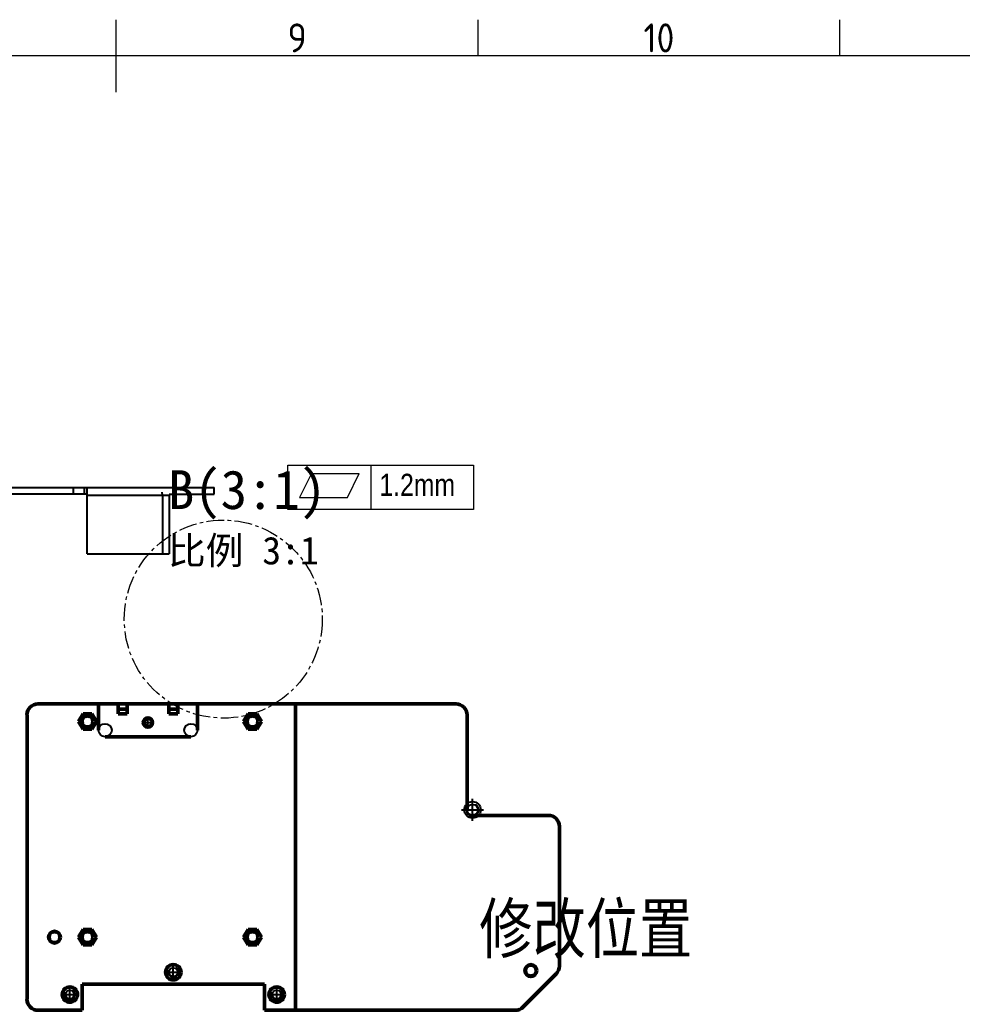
# Model space of a CAD drawing. Header units: metres. Extents: x 27606 to 28706, y -2150 to -1373.
# Drawn here: x 28139.1 to 28309.4, y -1571.6 to -1392.6 of the extents above; entities that cross this region are included whole.
import ezdxf
from ezdxf.enums import TextEntityAlignment as Align

# ---------------------------------------------------------------- set-up
doc = ezdxf.new("R2010")
doc.units = ezdxf.units.M
doc.linetypes.add('CENTER', pattern=[5.08, 3.175, -0.635, 0.635, -0.635])
for name, color, linetype, lineweight in [('CENTER', 1, 'CENTER', 18), ('DIM', 2, 'CONTINUOUS', 18), ('HOLE', 7, 'CONTINUOUS', 50), ('OUTLINE', 7, 'CONTINUOUS', 50), ('TEXT', 7, 'CONTINUOUS', 13)]:
    doc.layers.add(name, color=color, linetype=linetype, lineweight=lineweight)
doc.layers.add('图框', color=7, linetype='Continuous')
doc.layers.add('注释', color=5, linetype='Continuous')
doc.styles.add('ISO Proportional', font='isocp.shx')
doc.styles.add('SimSun', font='simsun.ttc')
doc.styles.add('字母和汉字', font='arial.ttf', dxfattribs={"width": 0.8})

msp = doc.modelspace()

# ---------------------------------------------------------------- linework, layer by layer
at = {"color": 7, "linetype": 'Continuous'}
for p, q in [((27874.42, -1477.11), (28174.22, -1477.11)), ((28148.82, -1478.31), (28148.82, -1477.11)), ((28150.82, -1478.31), (28150.82, -1477.11)), ((28151.32, -1489.11), (28151.32, -1477.11)), ((28172.22, -1478.31), (28172.22, -1477.11)), ((28174.22, -1478.31), (28174.22, -1477.11)), ((28151.32, -1478.31), (28130.59, -1478.31)), ((28151.32, -1478.51), (28164.92, -1478.51)), ((28164.92, -1478.51), (28164.87, -1477.98)), ((28164.92, -1478.51), (28166.12, -1478.51)), ((28164.92, -1478.51), (28164.92, -1489.11)), ((28166.12, -1478.31), (28174.22, -1478.31)), ((28166.12, -1478.51), (28166.12, -1489.11)), ((28151.32, -1489.11), (28164.92, -1489.11)), ((28164.92, -1489.11), (28166.12, -1489.11))]:
    msp.add_line(p, q, dxfattribs=at)
for centre, radius in [((28162.28, -1519.6), 0.596), ((28154.53, -1520.99), 1.19), ((28170.04, -1520.99), 1.19), ((28220.93, -1535.38), 1.49), ((28220.93, -1535.38), 0.994), ((28166.86, -1564.71), 0.795), ((28148.17, -1568.74), 0.795), ((28185.54, -1568.74), 0.795)]:
    msp.add_circle(centre, radius)
for centre, radius in [((28162.28, -1519.6), 0.686), ((28220.93, -1535.38), 1.14), ((28166.86, -1564.71), 0.914), ((28148.17, -1568.74), 0.914), ((28185.54, -1568.74), 0.914)]:
    msp.add_arc(centre, radius, 150, 60)
at = {"layer": 'CENTER'}
msp.add_circle((28175.89, -1500.91), 17.89, dxfattribs=at)
at = {"layer": 'DIM'}
for p, q in [((28187.56, -1473.08), (28221.12, -1473.08)), ((28187.56, -1481.12), (28187.56, -1473.08)), ((28202.62, -1481.12), (28202.62, -1473.08)), ((28221.12, -1473.08), (28221.12, -1481.12)), ((28191.84, -1474.61), (28189.69, -1478.92)), ((28191.84, -1474.61), (28200.46, -1474.61)), ((28198.31, -1478.92), (28200.46, -1474.61)), ((28189.69, -1478.92), (28198.31, -1478.92)), ((28221.12, -1481.12), (28187.56, -1481.12))]:
    msp.add_line(p, q, dxfattribs=at)
at = {"layer": 'HOLE'}
for centre, radius in [((28151.35, -1519.4), 0.994), ((28162.28, -1519.6), 0.795), ((28181.17, -1519.4), 0.994), ((28145.39, -1558.37), 0.994), ((28151.35, -1558.37), 0.994), ((28181.17, -1558.37), 0.994), ((28231.47, -1564.41), 0.994)]:
    msp.add_circle(centre, radius, dxfattribs=at)
at = {"layer": 'OUTLINE'}
for p, q in [((28142.4, -1516.22), (28153.34, -1516.22)), ((28153.34, -1516.22), (28153.34, -1520.99)), ((28156.92, -1516.22), (28153.34, -1516.22)), ((28156.92, -1516.22), (28156.92, -1518.01)), ((28158.51, -1516.22), (28158.51, -1518.01)), ((28166.06, -1516.22), (28158.51, -1516.22)), ((28166.06, -1516.22), (28166.06, -1518.01)), ((28167.65, -1516.22), (28167.65, -1518.01)), ((28171.23, -1516.22), (28167.65, -1516.22)), ((28171.23, -1516.22), (28171.23, -1520.99)), ((28171.23, -1516.22), (28188.92, -1516.22)), ((28188.92, -1571.57), (28188.92, -1516.22)), ((28217.95, -1516.22), (28188.92, -1516.22)), ((28140.42, -1518.21), (28140.42, -1569.58)), ((28150.55, -1518.01), (28149.74, -1519.4)), ((28152.15, -1518.01), (28150.55, -1518.01)), ((28152.96, -1519.4), (28152.15, -1518.01)), ((28156.92, -1518.01), (28158.51, -1518.01)), ((28166.06, -1518.01), (28167.65, -1518.01)), ((28180.37, -1518.01), (28179.56, -1519.4)), ((28181.97, -1518.01), (28180.37, -1518.01)), ((28182.78, -1519.4), (28181.97, -1518.01)), ((28219.94, -1535.38), (28219.94, -1518.21)), ((28149.74, -1519.4), (28150.55, -1520.79)), ((28150.55, -1520.79), (28152.15, -1520.79)), ((28152.15, -1520.79), (28152.96, -1519.4)), ((28179.56, -1519.4), (28180.37, -1520.79)), ((28180.37, -1520.79), (28181.97, -1520.79)), ((28181.97, -1520.79), (28182.78, -1519.4)), ((28154.53, -1522.18), (28170.04, -1522.18)), ((28234.65, -1536.38), (28220.93, -1536.38)), ((28236.64, -1563.59), (28236.64, -1538.37)), ((28150.55, -1556.97), (28149.74, -1558.37)), ((28149.74, -1558.37), (28150.55, -1559.76)), ((28152.15, -1556.97), (28150.55, -1556.97)), ((28152.96, -1558.37), (28152.15, -1556.97)), ((28152.15, -1559.76), (28152.96, -1558.37)), ((28180.37, -1556.97), (28179.56, -1558.37)), ((28179.56, -1558.37), (28180.37, -1559.76)), ((28181.97, -1556.97), (28180.37, -1556.97)), ((28182.78, -1558.37), (28181.97, -1556.97)), ((28181.97, -1559.76), (28182.78, -1558.37)), ((28150.55, -1559.76), (28152.15, -1559.76)), ((28180.37, -1559.76), (28181.97, -1559.76)), ((28236.05, -1565), (28230.07, -1570.98)), ((28150.36, -1566.87), (28183.36, -1566.87)), ((28150.36, -1566.87), (28150.36, -1571.57)), ((28183.36, -1566.87), (28183.36, -1571.57)), ((28150.36, -1571.57), (28142.4, -1571.57)), ((28188.92, -1571.57), (28183.36, -1571.57)), ((28188.92, -1571.57), (28228.66, -1571.57))]:
    msp.add_line(p, q, dxfattribs=at)
for centre, radius in [((28162.28, -1519.6), 0.839), ((28145.39, -1558.37), 1.07), ((28166.86, -1564.71), 1.39), ((28231.47, -1564.41), 1.07), ((28148.17, -1568.74), 1.39), ((28185.54, -1568.74), 1.39)]:
    msp.add_circle(centre, radius, dxfattribs=at)
for centre, start, end in [((28142.4, -1518.21), 90.0002, 179.9998), ((28217.95, -1518.21), 0, 90.0002), ((28234.65, -1538.37), 0, 90.0002), ((28234.65, -1563.59), -45.0001, 0), ((28142.4, -1569.58), 179.9998, 270.0001), ((28228.66, -1569.58), -90.0002, -45.0001)]:
    msp.add_arc(centre, 1.99, start, end, dxfattribs=at)
for points in [[(28158.51, -1516.22), (28158.5, -1516.22), (28158.48, -1516.22), (28158.44, -1516.22), (28158.4, -1516.22), (28158.34, -1516.22), (28158.27, -1516.22), (28158.19, -1516.22), (28158.11, -1516.22), (28158.01, -1516.22), (28157.92, -1516.22), (28157.82, -1516.22), (28157.71, -1516.22), (28157.61, -1516.22), (28157.51, -1516.22), (28157.41, -1516.22), (28157.32, -1516.22), (28157.23, -1516.22), (28157.15, -1516.22), (28157.08, -1516.22), (28157.03, -1516.22), (28156.98, -1516.22), (28156.95, -1516.22), (28156.93, -1516.22), (28156.92, -1516.22)], [(28158.51, -1517.21), (28158.5, -1517.21), (28158.48, -1517.21), (28158.44, -1517.21), (28158.4, -1517.21), (28158.34, -1517.21), (28158.27, -1517.21), (28158.19, -1517.21), (28158.11, -1517.21), (28158.01, -1517.21), (28157.92, -1517.21), (28157.82, -1517.21), (28157.71, -1517.21), (28157.61, -1517.21), (28157.51, -1517.21), (28157.41, -1517.21), (28157.32, -1517.21), (28157.23, -1517.21), (28157.15, -1517.21), (28157.08, -1517.21), (28157.03, -1517.21), (28156.98, -1517.21), (28156.95, -1517.21), (28156.93, -1517.21), (28156.92, -1517.21)], [(28167.65, -1516.22), (28167.64, -1516.22), (28167.62, -1516.22), (28167.59, -1516.22), (28167.54, -1516.22), (28167.49, -1516.22), (28167.42, -1516.22), (28167.34, -1516.22), (28167.25, -1516.22), (28167.16, -1516.22), (28167.06, -1516.22), (28166.96, -1516.22), (28166.86, -1516.22), (28166.75, -1516.22), (28166.65, -1516.22), (28166.55, -1516.22), (28166.46, -1516.22), (28166.37, -1516.22), (28166.3, -1516.22), (28166.23, -1516.22), (28166.17, -1516.22), (28166.13, -1516.22), (28166.09, -1516.22), (28166.07, -1516.22), (28166.06, -1516.22)], [(28167.65, -1517.21), (28167.64, -1517.21), (28167.62, -1517.21), (28167.59, -1517.21), (28167.54, -1517.21), (28167.49, -1517.21), (28167.42, -1517.21), (28167.34, -1517.21), (28167.25, -1517.21), (28167.16, -1517.21), (28167.06, -1517.21), (28166.96, -1517.21), (28166.86, -1517.21), (28166.75, -1517.21), (28166.65, -1517.21), (28166.55, -1517.21), (28166.46, -1517.21), (28166.37, -1517.21), (28166.3, -1517.21), (28166.23, -1517.21), (28166.17, -1517.21), (28166.13, -1517.21), (28166.09, -1517.21), (28166.07, -1517.21), (28166.06, -1517.21)]]:
    msp.add_spline(points, degree=3, dxfattribs=at)
at = {"layer": '中心线'}
for p, q in [((28162.28, -1520.67), (28162.28, -1518.53)), ((28161.21, -1519.6), (28163.36, -1519.6)), ((28220.93, -1537.37), (28220.93, -1533.4)), ((28218.94, -1535.38), (28222.92, -1535.38)), ((28166.86, -1566.14), (28166.86, -1563.28)), ((28165.43, -1564.71), (28168.29, -1564.71)), ((28148.17, -1570.17), (28148.17, -1567.31)), ((28185.54, -1570.17), (28185.54, -1567.31)), ((28146.74, -1568.74), (28149.6, -1568.74)), ((28184.11, -1568.74), (28186.98, -1568.74))]:
    msp.add_line(p, q, dxfattribs=at)
at = {"layer": '图框', "color": 7, "lineweight": 9}
for p, q in [((28156.55, -1405.71), (28156.55, -1392.64)), ((28221.93, -1399.17), (28221.93, -1392.64)), ((28287.31, -1399.17), (28287.31, -1392.64)), ((28679.61, -1399.17), (27632.18, -1399.17))]:
    msp.add_line(p, q, dxfattribs=at)

# ---------------------------------------------------------------- texts
at = {"layer": 'DIM', "style": '字母和汉字', "width": 0.8}
msp.add_text('1.2mm', height=4, dxfattribs=at).set_placement((28204.11, -1478.65))
at = {"layer": 'TEXT', "style": 'SimSun'}
for s, height, p in [('B(3:1)', 7, (28165.89, -1481.02)), ('比例 3:1', 5, (28165.89, -1491.02))]:
    msp.add_text(s, height=height, dxfattribs=at).set_placement(p)
at = {"layer": '图框', "color": 7, "lineweight": 9, "style": 'ISO Proportional'}
for s, height, p in [('9', 5.23, (28189.24, -1395.9)), ('10', 5.231, (28254.62, -1395.9))]:
    msp.add_text(s, height=height, dxfattribs=at).set_placement(p, align=Align.MIDDLE)
at = {"layer": '注释', "lineweight": -3, "insert": (28222.14, -1552.39), "char_height": 8.8266, "width": 121.9376, "attachment_point": 1, "style": '字母和汉字'}
msp.add_mtext('{\\fSimSun|b0|i0|c134|p2;\\C1;修改位置}', dxfattribs=at)

doc.saveas('drawing.dxf')
